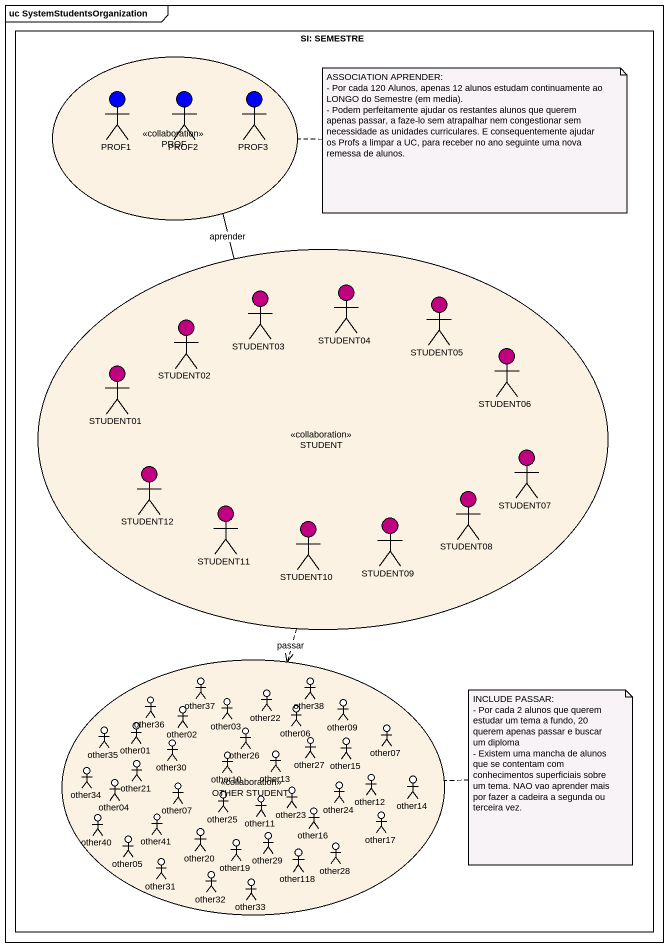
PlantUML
@startuml
mainframe uc SystemStudentsOrganization
rectangle "SI: SEMESTRE" as SI_SEMESTRE {
  usecase PROF <<collaboration>> #FCF2E3
  actor PROF1 #0000FF
  actor PROF2 #0000FF
  actor PROF3 #0000FF
  usecase STUDENT <<collaboration>>
  actor STUDENT03 #C00080
  actor STUDENT04 #C00080
  actor STUDENT05 #C00080
  actor STUDENT02 #C00080
  actor STUDENT01 #C00080
  actor STUDENT06 #C00080
  actor STUDENT07 #C00080
  actor STUDENT12 #C00080
  actor STUDENT08 #C00080
  actor STUDENT11 #C00080
  actor STUDENT10 #C00080
  actor STUDENT09 #C00080
  usecase "OTHER STUDENT" as OTHER_STUDENT <<collaboration>>
  actor other37
  actor other22
  actor other38
  actor other35
  actor other01
  actor other36
  actor other02
  actor other03
  actor other26
  actor other06
  actor other09
  actor other07
  actor other34
  actor other21
  actor other30
  actor other10
  actor other13
  actor other27
  actor other15
  actor other04
  actor "other07" as other07_2
  actor other25
  actor other11
  actor other23
  actor other24
  actor other12
  actor other14
  actor other40
  actor other05
  actor other41
  actor other20
  actor other19
  actor other29
  actor other16
  actor other28
  actor other17
  actor other31
  actor other32
  actor other33
  actor other118
}
STUDENT -up- PROF : aprender
STUDENT ..> OTHER_STUDENT : passar
note right of PROF
  ASSOCIATION APRENDER:
  - Por cada 120 Alunos, apenas 12 alunos estudam continuamente ao LONGO do Semestre (em media).
  - Podem perfeitamente ajudar os restantes alunos que querem apenas passar, a faze-lo sem atrapalhar nem congestionar sem necessidade as unidades curriculares. E consequentemente ajudar os Profs a limpar a UC, para receber no ano seguinte uma nova remessa de alunos.
end note
note right of OTHER_STUDENT
  INCLUDE PASSAR:
  - Por cada 2 alunos que querem estudar um tema a fundo, 20 querem apenas passar e buscar um diploma
  - Existem uma mancha de alunos que se contentam com conhecimentos superficiais sobre um tema. NAO vao aprender mais por fazer a cadeira a segunda ou terceira vez.
end note
@enduml
